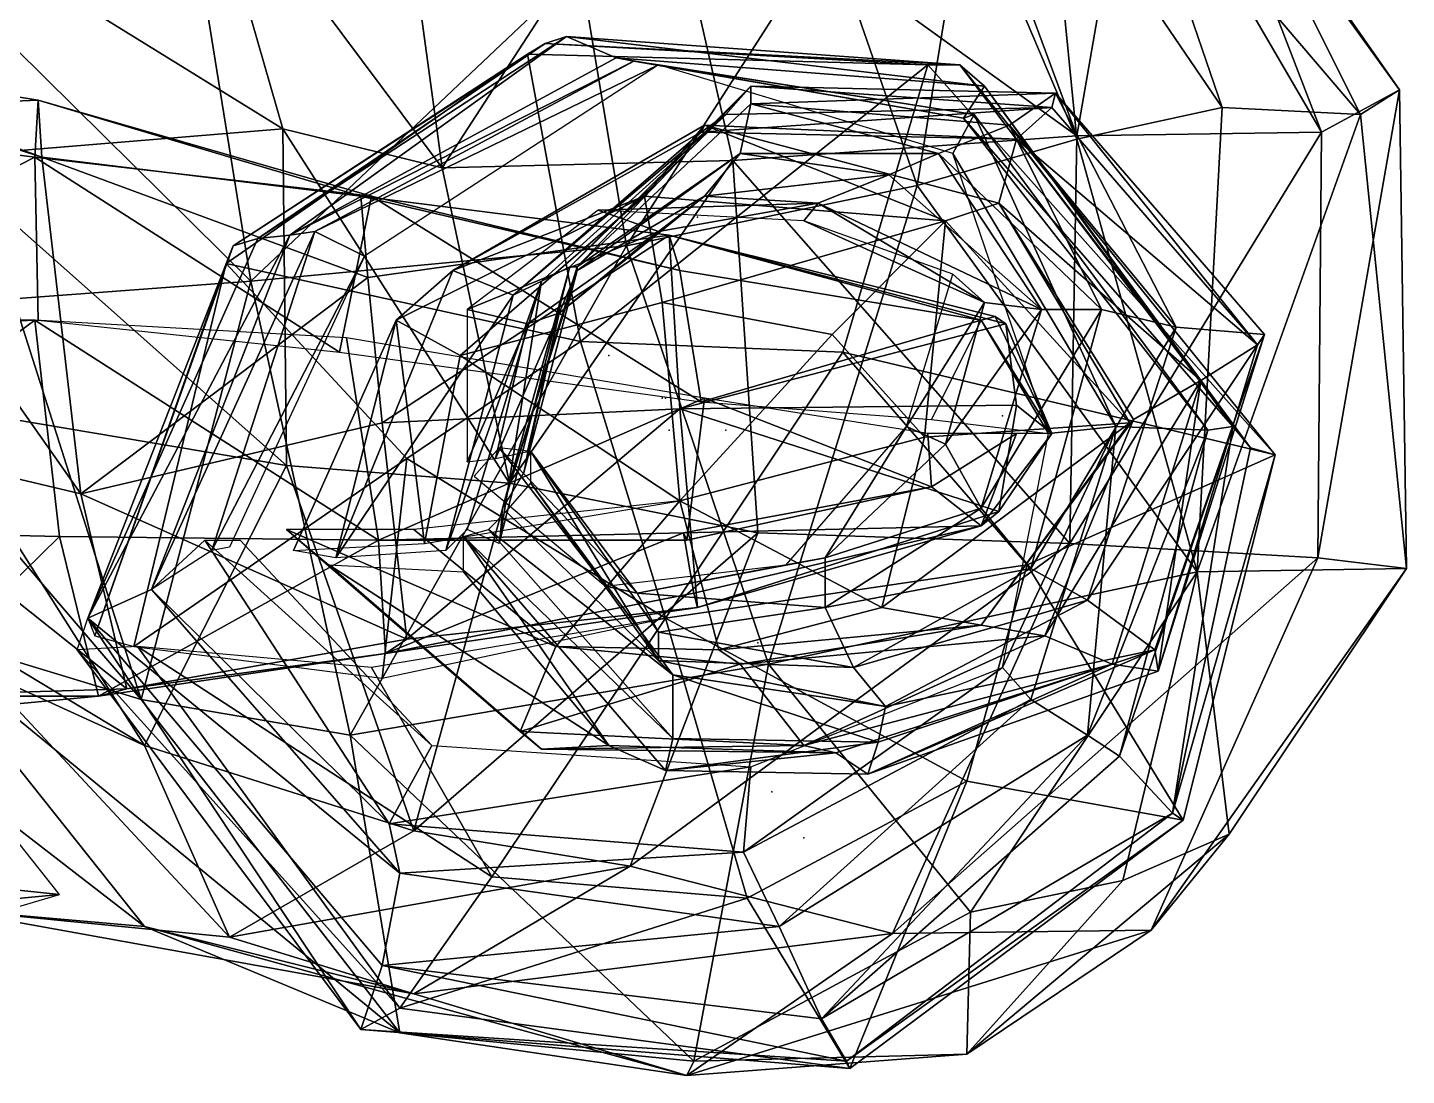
# Model space of a CAD drawing. Extents: x -652 to 233, y -282 to 215.
# Drawn here: x 38.3 to 232.8, y -199.3 to -51.6 of the extents above; entities that cross this region are included whole.
import ezdxf

# ---------------------------------------------------------------- set-up
doc = ezdxf.new("R2010")
doc.units = 0
doc.layers.get('0').update_dxf_attribs({"linetype": 'CONTINUOUS'})

msp = doc.modelspace()

# ---------------------------------------------------------------- linework, layer by layer
for p in [(132.84, -78.35, 494.84), (120.34, -97.85, 909.83), (120.34, -97.85, 909.83), (127.84, -103.85, 87.33), (127.84, -103.85, 87.33), (128.34, -103.85, 20.33), (130.34, -103.85, 91.83), (130.34, -103.85, 91.83), (175.84, -106.35, 20.33), (128.84, -108.35, 492.33), (128.84, -108.35, 492.33), (136.84, -108.35, 496.83), (136.84, -108.35, 496.83), (141.34, -138.35, 499.34), (143.34, -159.35, 497.84), (147.84, -165.85, 850.83)]:
    msp.add_point(p)
for points in [[(127.34, -24.35, 1018.83), (186.34, -66.85, 1002.83), (169.34, -20.85, 980.83)], [(194.34, -20.85, 946.83), (169.34, -20.85, 980.83), (186.34, -66.85, 1002.83)], [(186.34, -66.85, 1002.83), (220.84, -66.35, 968.83), (194.34, -20.85, 946.83)], [(203.34, -20.85, 931.83), (194.34, -20.85, 946.83), (220.84, -66.35, 968.83)], [(206.34, -23.85, 901.83), (203.34, -20.85, 931.83), (231.84, -60.35, 938.33)], [(220.84, -66.35, 968.83), (231.84, -60.35, 938.33), (203.34, -20.85, 931.83)], [(62.84, -25.85, 1090.83), (96.84, -71.35, 1058.33), (90.34, -23.85, 1053.33)], [(127.34, -24.35, 1018.83), (90.34, -23.85, 1053.33), (96.84, -71.35, 1058.33)], [(96.84, -71.35, 1058.33), (137.84, -70.35, 1032.83), (127.34, -24.35, 1018.83)], [(186.34, -66.85, 1002.83), (127.34, -24.35, 1018.83), (137.84, -70.35, 1032.83)], [(194.34, -26.35, 877.83), (206.34, -23.85, 901.83), (226.34, -63.85, 891.83)], [(231.84, -60.35, 938.33), (226.34, -63.85, 891.83), (206.34, -23.85, 901.83)], [(16.84, -30.35, 1126.83), (74.34, -65.85, 1097.33), (62.84, -25.85, 1090.83)], [(96.84, -71.35, 1058.33), (62.84, -25.85, 1090.83), (74.34, -65.85, 1097.33)], [(182.34, -26.85, 867.83), (186.34, -67.35, 851.84), (170.84, -30.85, 858.33)], [(182.34, -26.85, 867.83), (194.34, -26.35, 877.83), (206.84, -62.85, 866.33)], [(182.34, -26.85, 867.83), (206.84, -62.85, 866.33), (186.34, -67.35, 851.84)], [(226.34, -63.85, 891.83), (206.84, -62.85, 866.33), (194.34, -26.35, 877.83)], [(74.34, -65.85, 1097.33), (16.84, -30.35, 1126.83), (25.84, -69.85, 1136.33)], [(170.84, -30.85, 858.33), (163.84, -73.85, 835.34), (151.34, -37.85, 847.34)], [(163.84, -73.85, 835.34), (170.84, -30.85, 858.33), (186.34, -67.35, 851.84)], [(151.34, -37.85, 847.34), (122.84, -82.35, 828.33), (116.34, -43.35, 823.83)], [(122.84, -82.35, 828.33), (151.34, -37.85, 847.34), (163.84, -73.85, 835.34)], [(116.34, -43.35, 823.83), (69.84, -87.35, 840.33), (63.84, -50.35, 836.33)], [(69.84, -87.35, 840.33), (116.34, -43.35, 823.83), (122.84, -82.35, 828.33)], [(32.34, -50.35, 869.33), (63.84, -50.35, 836.33), (69.84, -87.35, 840.33)], [(69.84, -87.35, 840.33), (36.34, -89.85, 872.84), (32.34, -50.35, 869.33)], [(70.84, -81.35, 703.83), (67.34, -82.35, 766.83), (111.34, -53.85, 748.83)], [(108.84, -55.35, 808.83), (111.34, -53.85, 748.83), (67.34, -82.35, 766.83)], [(111.34, -53.85, 748.83), (114.34, -52.85, 694.83), (70.84, -81.35, 703.83)], [(75.34, -80.85, 629.33), (70.84, -81.35, 703.83), (114.34, -52.85, 694.83)], [(114.34, -52.85, 694.83), (121.34, -55.85, 629.84), (75.34, -80.85, 629.33)], [(111.34, -53.85, 748.83), (108.84, -55.35, 808.83), (165.34, -56.85, 805.34)], [(114.34, -52.85, 694.83), (111.34, -53.85, 748.83), (169.84, -56.85, 750.33)], [(165.34, -56.85, 805.34), (169.84, -56.85, 750.33), (111.34, -53.85, 748.83)], [(169.84, -56.85, 750.33), (173.34, -59.85, 695.84), (114.34, -52.85, 694.83)], [(121.34, -55.85, 629.84), (114.34, -52.85, 694.83), (173.34, -59.85, 695.84)], [(39.84, -61.85, 32.84), (2.34, -55.85, 22.34), (-8.66, -63.85, 40.83)], [(40.34, -69.85, 18.33), (4.34, -58.35, 10.83), (2.34, -55.85, 22.34)], [(2.34, -55.85, 22.34), (39.84, -61.85, 32.84), (40.34, -69.85, 18.33)], [(116.34, -95.85, 788.33), (108.84, -55.35, 808.83), (66.34, -84.85, 832.34)], [(67.34, -82.35, 766.83), (66.34, -84.85, 832.34), (108.84, -55.35, 808.83)], [(123.84, -56.35, 569.33), (75.34, -80.85, 629.33), (121.34, -55.85, 629.84)], [(75.34, -80.85, 629.33), (123.84, -56.35, 569.33), (78.84, -80.35, 568.83)], [(127.34, -56.85, 494.84), (78.84, -80.35, 568.83), (123.84, -56.35, 569.33)], [(116.34, -95.85, 788.33), (165.34, -56.85, 805.34), (108.84, -55.35, 808.83)], [(123.84, -56.35, 569.33), (121.34, -55.85, 629.84), (170.34, -64.35, 643.83)], [(173.34, -59.85, 695.84), (170.34, -64.35, 643.83), (121.34, -55.85, 629.84)], [(127.34, -56.85, 494.84), (123.84, -56.35, 569.33), (171.84, -63.85, 591.33)], [(170.34, -64.35, 643.83), (171.84, -63.85, 591.33), (123.84, -56.35, 569.33)], [(45.84, -117.35, 14.33), (5.84, -107.85, 3.83), (4.34, -58.35, 10.83)], [(4.34, -58.35, 10.83), (40.34, -69.85, 18.33), (45.84, -117.35, 14.33)], [(78.84, -80.35, 568.83), (127.34, -56.85, 494.84), (85.84, -83.85, 504.83)], [(165.34, -56.85, 805.34), (116.34, -95.85, 788.33), (153.34, -97.35, 786.83)], [(171.84, -63.85, 591.33), (168.84, -69.35, 560.84), (127.34, -56.85, 494.84)], [(153.34, -97.35, 786.83), (214.34, -111.85, 826.83), (165.34, -56.85, 805.34)], [(169.84, -56.85, 750.33), (165.34, -56.85, 805.34), (214.34, -111.85, 826.83)], [(173.34, -59.85, 695.84), (169.84, -56.85, 750.33), (210.84, -110.85, 756.83)], [(214.34, -111.85, 826.83), (210.84, -110.85, 756.83), (169.84, -56.85, 750.33)], [(115.84, -85.35, 270.83), (114.84, -85.35, 316.83), (140.34, -59.85, 320.84)], [(136.84, -63.85, 367.83), (140.34, -59.85, 320.84), (114.84, -85.35, 316.83)], [(140.34, -59.85, 320.84), (140.34, -62.35, 269.33), (115.84, -85.35, 270.83)], [(140.34, -59.85, 320.84), (136.84, -63.85, 367.83), (182.84, -62.85, 367.83)], [(140.34, -62.35, 269.33), (140.34, -59.85, 320.84), (183.34, -60.85, 318.33)], [(182.84, -62.85, 367.83), (183.34, -60.85, 318.33), (140.34, -59.85, 320.84)], [(170.34, -64.35, 643.83), (173.34, -59.85, 695.84), (208.34, -107.85, 710.84)], [(210.84, -110.85, 756.83), (208.34, -107.85, 710.84), (173.34, -59.85, 695.84)], [(-8.66, -63.85, 40.83), (39.34, -69.85, 56.84), (39.84, -61.85, 32.84)], [(86.84, -75.35, 80.33), (39.84, -61.85, 32.84), (39.34, -69.85, 56.84)], [(39.84, -61.85, 32.84), (86.84, -75.35, 80.33), (85.34, -75.35, 44.33)], [(85.34, -75.35, 44.33), (40.34, -69.85, 18.33), (39.84, -61.85, 32.84)], [(183.34, -60.85, 318.33), (176.84, -65.35, 269.84), (140.34, -62.35, 269.33)], [(183.34, -60.85, 318.33), (200.34, -93.85, 263.84), (176.84, -65.35, 269.84)], [(183.34, -60.85, 318.33), (182.84, -62.85, 367.83), (211.84, -96.35, 373.83)], [(200.34, -93.85, 263.84), (183.34, -60.85, 318.33), (212.84, -94.85, 316.34)], [(211.84, -96.35, 373.83), (212.84, -94.85, 316.34), (183.34, -60.85, 318.33)], [(220.34, -126.35, 962.83), (232.84, -127.85, 927.33), (231.84, -60.35, 938.33)], [(231.84, -60.35, 938.33), (220.84, -66.35, 968.83), (220.34, -126.35, 962.83)], [(226.34, -63.85, 891.83), (231.84, -60.35, 938.33), (232.84, -127.85, 927.33)], [(39.34, -69.85, 56.84), (-8.66, -63.85, 40.83), (-8.66, -94.35, 38.84)], [(106.84, -89.35, 419.33), (136.84, -63.85, 367.83), (110.84, -87.35, 369.33)], [(136.84, -63.85, 367.83), (106.84, -89.35, 419.33), (133.34, -66.35, 417.83)], [(114.84, -85.35, 316.83), (110.84, -87.35, 369.33), (136.84, -63.85, 367.83)], [(138.84, -69.35, 218.33), (115.84, -85.35, 270.83), (140.34, -62.35, 269.33)], [(133.34, -66.35, 417.83), (182.84, -62.85, 367.83), (136.84, -63.85, 367.83)], [(182.84, -62.85, 367.83), (133.34, -66.35, 417.83), (177.84, -67.35, 417.83)], [(140.34, -62.35, 269.33), (166.84, -69.35, 217.34), (138.84, -69.35, 218.33)], [(166.84, -69.35, 217.34), (140.34, -62.35, 269.33), (176.84, -65.35, 269.84)], [(168.84, -69.35, 560.84), (171.84, -63.85, 591.33), (191.84, -107.85, 602.33)], [(171.84, -63.85, 591.33), (170.34, -64.35, 643.83), (204.84, -108.35, 651.83)], [(204.84, -108.35, 651.83), (191.84, -107.85, 602.33), (171.84, -63.85, 591.33)], [(177.84, -67.35, 417.83), (211.84, -96.35, 373.83), (182.84, -62.85, 367.83)], [(203.34, -128.35, 861.33), (186.34, -67.35, 851.84), (206.84, -62.85, 866.33)], [(206.84, -62.85, 866.33), (226.34, -63.85, 891.83), (203.34, -128.35, 861.33)], [(232.84, -127.85, 927.33), (203.34, -128.35, 861.33), (226.34, -63.85, 891.83)], [(25.84, -69.85, 1136.33), (74.84, -113.35, 1098.33), (74.34, -65.85, 1097.33)], [(74.34, -65.85, 1097.33), (106.34, -115.85, 1063.33), (96.84, -71.35, 1058.33)], [(106.34, -115.85, 1063.33), (74.34, -65.85, 1097.33), (74.84, -113.35, 1098.33)], [(133.34, -66.35, 417.83), (98.34, -85.85, 474.33), (133.84, -65.35, 467.84)], [(125.34, -75.35, 522.33), (133.84, -65.35, 467.84), (98.34, -85.85, 474.33)], [(133.84, -65.35, 467.84), (125.34, -75.35, 522.33), (167.84, -78.85, 524.84)], [(133.84, -65.35, 467.84), (177.84, -67.35, 417.83), (133.34, -66.35, 417.83)], [(177.84, -67.35, 417.83), (133.84, -65.35, 467.84), (175.34, -76.35, 467.33)], [(167.84, -78.85, 524.84), (175.34, -76.35, 467.33), (133.84, -65.35, 467.84)], [(176.84, -65.35, 269.84), (189.84, -91.35, 215.84), (166.84, -69.35, 217.34)], [(208.34, -107.85, 710.84), (204.84, -108.35, 651.83), (170.34, -64.35, 643.83)], [(189.84, -91.35, 215.84), (176.84, -65.35, 269.84), (200.34, -93.85, 263.84)], [(98.34, -85.85, 474.33), (133.34, -66.35, 417.83), (106.84, -89.35, 419.33)], [(137.84, -70.35, 1032.83), (185.34, -124.35, 1008.83), (186.34, -66.85, 1002.83)], [(186.34, -67.35, 851.84), (203.34, -128.35, 861.33), (163.84, -73.85, 835.34)], [(175.34, -76.35, 467.33), (203.84, -101.35, 420.83), (177.84, -67.35, 417.83)], [(211.84, -96.35, 373.83), (177.84, -67.35, 417.83), (203.84, -101.35, 420.83)], [(185.34, -124.35, 1008.83), (220.34, -126.35, 962.83), (220.84, -66.35, 968.83)], [(220.84, -66.35, 968.83), (186.34, -66.85, 1002.83), (185.34, -124.35, 1008.83)], [(-8.66, -94.35, 38.84), (39.84, -92.85, 68.84), (39.34, -69.85, 56.84)], [(74.84, -113.35, 1098.33), (25.84, -69.85, 1136.33), (24.34, -104.85, 1135.33)], [(82.34, -97.35, 102.83), (39.34, -69.85, 56.84), (39.84, -92.85, 68.84)], [(39.34, -69.85, 56.84), (82.34, -97.35, 102.83), (86.84, -75.35, 80.33)], [(86.34, -86.85, 24.83), (45.84, -117.35, 14.33), (40.34, -69.85, 18.33)], [(40.34, -69.85, 18.33), (85.34, -75.35, 44.33), (86.34, -86.85, 24.83)], [(133.84, -75.35, 174.33), (115.84, -85.85, 223.34), (138.84, -69.35, 218.33)], [(115.84, -85.35, 270.83), (138.84, -69.35, 218.33), (115.84, -85.85, 223.34)], [(138.84, -69.35, 218.33), (159.84, -72.35, 174.83), (133.84, -75.35, 174.33)], [(159.84, -72.35, 174.83), (138.84, -69.35, 218.33), (166.84, -69.35, 217.34)], [(166.84, -69.35, 217.34), (181.34, -91.35, 175.83), (159.84, -72.35, 174.83)], [(181.34, -91.35, 175.83), (166.84, -69.35, 217.34), (189.84, -91.35, 215.84)], [(191.84, -107.85, 602.33), (182.34, -108.85, 581.84), (168.84, -69.35, 560.84)], [(137.84, -70.35, 1032.83), (96.84, -71.35, 1058.33), (106.34, -115.85, 1063.33)], [(106.34, -115.85, 1063.33), (141.34, -122.85, 1039.83), (137.84, -70.35, 1032.83)], [(185.34, -124.35, 1008.83), (137.84, -70.35, 1032.83), (141.34, -122.85, 1039.83)], [(163.84, -73.85, 835.34), (142.84, -141.35, 834.83), (122.84, -82.35, 828.33)], [(149.84, -76.35, 128.84), (133.84, -75.35, 174.33), (159.84, -72.35, 174.83)], [(142.84, -141.35, 834.83), (163.84, -73.85, 835.34), (203.34, -128.35, 861.33)], [(149.84, -76.35, 128.84), (159.84, -72.35, 174.83), (181.34, -91.35, 175.83)], [(133.34, -104.35, 132.83), (86.84, -75.35, 80.33), (82.34, -97.35, 102.83)], [(130.34, -85.85, 91.83), (85.34, -75.35, 44.33), (86.84, -75.35, 80.33)], [(128.84, -80.85, 53.33), (86.34, -86.85, 24.83), (85.34, -75.35, 44.33)], [(85.34, -75.35, 44.33), (130.34, -85.85, 91.83), (128.84, -80.85, 53.33)], [(86.84, -75.35, 80.33), (133.34, -104.35, 132.83), (130.34, -85.85, 91.83)], [(98.34, -85.85, 474.33), (90.34, -92.85, 518.84), (125.34, -75.35, 522.33)], [(99.34, -97.85, 546.33), (125.34, -75.35, 522.33), (90.34, -92.85, 518.84)], [(125.34, -75.35, 522.33), (99.34, -97.85, 546.33), (127.84, -90.35, 549.33)], [(127.34, -80.35, 131.84), (113.34, -91.85, 172.83), (133.84, -75.35, 174.33)], [(115.84, -85.85, 223.34), (133.84, -75.35, 174.33), (113.34, -91.85, 172.83)], [(127.84, -90.35, 549.33), (167.84, -78.85, 524.84), (125.34, -75.35, 522.33)], [(133.84, -75.35, 174.33), (149.84, -76.35, 128.84), (127.34, -80.35, 131.84)], [(127.34, -80.35, 131.84), (118.84, -77.35, 95.84), (100.34, -91.35, 105.33)], [(149.84, -76.35, 128.84), (147.84, -78.85, 98.84), (118.84, -77.35, 95.84)], [(118.84, -77.35, 95.84), (127.34, -80.35, 131.84), (149.84, -76.35, 128.84)], [(147.84, -78.85, 98.84), (149.84, -76.35, 128.84), (173.34, -90.35, 127.34)], [(181.34, -91.35, 175.83), (173.34, -90.35, 127.34), (149.84, -76.35, 128.84)], [(175.34, -76.35, 467.33), (167.84, -78.85, 524.84), (193.84, -107.35, 520.34)], [(203.84, -101.35, 420.83), (175.34, -76.35, 467.33), (194.34, -106.85, 478.83)], [(193.84, -107.35, 520.34), (194.34, -106.85, 478.83), (175.34, -76.35, 467.33)], [(167.84, -78.85, 524.84), (127.84, -90.35, 549.33), (151.84, -94.85, 556.34)], [(173.34, -90.35, 127.34), (168.84, -86.35, 106.34), (147.84, -78.85, 98.84)], [(167.84, -78.85, 524.84), (151.84, -94.85, 556.34), (164.84, -109.35, 558.33)], [(164.84, -109.35, 558.33), (193.84, -107.35, 520.34), (167.84, -78.85, 524.84)], [(46.84, -134.85, 723.33), (75.34, -80.85, 629.33), (55.84, -130.85, 646.83)], [(75.34, -80.85, 629.33), (46.84, -134.85, 723.33), (70.84, -81.35, 703.83)], [(67.34, -82.35, 766.83), (70.84, -81.35, 703.83), (46.84, -134.85, 723.33)], [(55.84, -130.85, 646.83), (78.84, -80.35, 568.83), (64.34, -125.35, 582.83)], [(78.84, -80.35, 568.83), (55.84, -130.85, 646.83), (75.34, -80.85, 629.33)], [(85.84, -83.85, 504.83), (64.34, -125.35, 582.83), (78.84, -80.35, 568.83)], [(128.84, -80.85, 23.33), (88.34, -107.35, 17.33), (86.34, -86.85, 24.83)], [(86.34, -86.85, 24.83), (128.84, -80.85, 53.33), (128.84, -80.85, 23.33)], [(88.34, -107.35, 17.33), (128.84, -80.85, 23.33), (130.34, -105.35, 8.33)], [(100.34, -91.35, 105.33), (108.84, -93.35, 138.33), (127.34, -80.35, 131.84)], [(113.34, -91.85, 172.83), (127.34, -80.35, 131.84), (108.84, -93.35, 138.33)], [(172.84, -92.85, 98.84), (128.84, -80.85, 53.33), (130.34, -85.85, 91.83)], [(174.84, -92.35, 52.83), (128.84, -80.85, 23.33), (128.84, -80.85, 53.33)], [(176.34, -93.35, 25.34), (130.34, -105.35, 8.33), (128.84, -80.85, 23.33)], [(128.84, -80.85, 23.33), (174.84, -92.35, 52.83), (176.34, -93.35, 25.34)], [(128.84, -80.85, 53.33), (172.84, -92.85, 98.84), (174.84, -92.35, 52.83)], [(46.84, -134.85, 723.33), (47.84, -137.35, 795.33), (67.34, -82.35, 766.83)], [(66.34, -84.85, 832.34), (67.34, -82.35, 766.83), (47.84, -137.35, 795.33)], [(122.84, -82.35, 828.33), (83.84, -151.35, 854.33), (69.84, -87.35, 840.33)], [(83.84, -151.35, 854.33), (122.84, -82.35, 828.33), (142.84, -141.35, 834.83)], [(47.84, -137.35, 795.33), (53.34, -138.85, 858.83), (66.34, -84.85, 832.34)], [(91.84, -112.35, 802.34), (66.34, -84.85, 832.34), (53.34, -138.85, 858.83)], [(64.34, -125.35, 582.83), (85.84, -83.85, 504.83), (66.84, -124.85, 521.84)], [(66.34, -84.85, 832.34), (91.84, -112.35, 802.34), (116.34, -95.85, 788.33)], [(105.34, -119.35, 271.34), (104.84, -124.35, 319.83), (114.84, -85.35, 316.83)], [(110.84, -87.35, 369.33), (114.84, -85.35, 316.83), (104.84, -124.35, 319.83)], [(115.84, -85.85, 223.34), (105.34, -119.35, 271.34), (115.84, -85.35, 270.83)], [(114.84, -85.35, 316.83), (115.84, -85.35, 270.83), (105.34, -119.35, 271.34)], [(3.84, -87.35, 914.33), (36.34, -89.85, 872.84), (54.34, -146.35, 886.83)], [(54.34, -146.35, 886.83), (21.34, -136.35, 930.33), (3.84, -87.35, 914.33)], [(69.84, -87.35, 840.33), (54.34, -146.35, 886.83), (36.34, -89.85, 872.84)], [(45.84, -117.35, 14.33), (86.34, -86.85, 24.83), (88.34, -107.35, 17.33)], [(54.34, -146.35, 886.83), (69.84, -87.35, 840.33), (83.84, -151.35, 854.33)], [(106.84, -89.35, 419.33), (81.84, -126.35, 474.83), (98.34, -85.85, 474.33)], [(90.34, -92.85, 518.84), (98.34, -85.85, 474.33), (81.84, -126.35, 474.83)], [(97.34, -125.35, 419.84), (110.84, -87.35, 369.33), (100.34, -122.35, 372.33)], [(110.84, -87.35, 369.33), (97.34, -125.35, 419.84), (106.84, -89.35, 419.33)], [(104.84, -124.35, 319.83), (100.34, -122.35, 372.33), (110.84, -87.35, 369.33)], [(105.34, -119.35, 271.34), (115.84, -85.85, 223.34), (108.34, -114.35, 225.83)], [(113.34, -91.85, 172.83), (108.34, -114.35, 225.83), (115.84, -85.85, 223.34)], [(172.84, -92.85, 98.84), (130.34, -85.85, 91.83), (133.34, -104.35, 132.83)], [(173.34, -90.35, 127.34), (162.34, -107.85, 92.33), (168.84, -86.35, 106.34)], [(81.84, -126.35, 474.83), (106.84, -89.35, 419.33), (97.34, -125.35, 419.84)], [(130.34, -118.35, 562.83), (127.84, -90.35, 549.33), (99.34, -97.85, 546.33)], [(108.84, -93.35, 138.33), (100.34, -91.35, 105.33), (100.34, -112.85, 118.34)], [(130.34, -118.35, 562.83), (151.84, -94.85, 556.34), (127.84, -90.35, 549.33)], [(162.34, -107.85, 92.33), (173.34, -90.35, 127.34), (167.84, -110.35, 123.33)], [(181.34, -91.35, 175.83), (167.84, -110.35, 123.33), (173.34, -90.35, 127.34)], [(167.84, -110.35, 123.33), (181.34, -91.35, 175.83), (172.84, -119.35, 172.34)], [(189.84, -91.35, 215.84), (172.84, -119.35, 172.34), (181.34, -91.35, 175.83)], [(172.84, -119.35, 172.34), (189.84, -91.35, 215.84), (179.84, -127.85, 216.33)], [(200.34, -93.85, 263.84), (179.84, -127.85, 216.33), (189.84, -91.35, 215.84)], [(39.34, -92.85, 69.33), (-7.16, -92.85, 39.33), (-0.66, -122.35, 30.33)], [(-0.66, -122.35, 30.33), (42.84, -123.35, 56.84), (39.34, -92.85, 69.33)], [(39.34, -92.85, 69.33), (87.84, -123.85, 82.34), (83.34, -95.35, 100.83)], [(87.84, -123.85, 82.34), (39.34, -92.85, 69.33), (42.84, -123.35, 56.84)], [(94.34, -124.35, 544.83), (90.34, -92.85, 518.84), (75.84, -125.35, 519.83)], [(81.84, -126.35, 474.83), (75.84, -125.35, 519.83), (90.34, -92.85, 518.84)], [(90.34, -92.85, 518.84), (94.34, -124.35, 544.83), (99.34, -97.85, 546.33)], [(100.34, -112.85, 118.34), (104.34, -112.35, 139.34), (108.84, -93.35, 138.33)], [(113.34, -91.85, 172.83), (108.84, -93.35, 138.33), (104.34, -112.35, 139.34)], [(104.34, -112.35, 139.34), (108.84, -111.35, 179.33), (113.34, -91.85, 172.83)], [(108.34, -114.35, 225.83), (113.34, -91.85, 172.83), (108.84, -111.35, 179.33)], [(130.34, -105.35, 8.33), (176.34, -93.35, 25.34), (177.84, -104.85, 18.83)], [(133.34, -104.35, 132.83), (165.84, -106.85, 123.83), (172.84, -92.85, 98.84)], [(182.34, -108.85, 29.84), (172.84, -92.85, 98.84), (165.84, -106.85, 123.83)], [(182.84, -108.85, 49.34), (174.84, -92.35, 52.83), (172.84, -92.85, 98.84)], [(172.84, -92.85, 98.84), (182.34, -108.85, 29.84), (182.84, -108.85, 49.34)], [(182.84, -108.85, 49.34), (176.34, -93.35, 25.34), (174.84, -92.35, 52.83)], [(182.84, -108.85, 49.34), (177.84, -104.85, 18.83), (176.34, -93.35, 25.34)], [(130.34, -118.35, 562.83), (164.84, -109.35, 558.33), (151.84, -94.85, 556.34)], [(179.84, -127.85, 216.33), (200.34, -93.85, 263.84), (187.84, -132.35, 262.83)], [(212.84, -94.85, 316.34), (187.84, -132.35, 262.83), (200.34, -93.85, 263.84)], [(187.84, -132.35, 262.83), (212.84, -94.85, 316.34), (197.34, -139.35, 318.83)], [(197.84, -142.35, 376.34), (197.34, -139.35, 318.83), (212.84, -94.85, 316.34)], [(212.84, -94.85, 316.34), (211.84, -96.35, 373.83), (197.84, -142.35, 376.34)], [(133.84, -103.85, 132.33), (83.34, -95.35, 100.83), (87.84, -123.85, 82.34)], [(128.34, -134.85, 791.84), (116.34, -95.85, 788.33), (91.84, -112.35, 802.34)], [(128.34, -134.85, 791.84), (153.34, -97.35, 786.83), (116.34, -95.85, 788.33)], [(203.84, -101.35, 420.83), (197.84, -142.35, 376.34), (211.84, -96.35, 373.83)], [(130.34, -118.35, 562.83), (99.34, -97.85, 546.33), (94.34, -124.35, 544.83)], [(128.34, -134.85, 791.84), (179.34, -127.35, 800.33), (153.34, -97.35, 786.83)], [(214.34, -111.85, 826.83), (153.34, -97.35, 786.83), (179.34, -127.35, 800.33)], [(181.84, -137.35, 476.84), (191.34, -141.35, 426.33), (203.84, -101.35, 420.83)], [(203.84, -101.35, 420.83), (194.34, -106.85, 478.83), (181.84, -137.35, 476.84)], [(197.84, -142.35, 376.34), (203.84, -101.35, 420.83), (191.34, -141.35, 426.33)], [(54.84, -152.85, 1083.83), (24.34, -104.85, 1135.33), (6.84, -123.85, 1113.33)], [(24.34, -104.85, 1135.33), (54.84, -152.85, 1083.83), (74.84, -113.35, 1098.33)], [(87.84, -123.85, 82.34), (131.34, -123.85, 88.83), (133.84, -103.85, 132.33)], [(130.34, -105.35, 8.33), (177.84, -104.85, 18.83), (175.34, -119.85, 25.34)], [(165.84, -116.35, 91.34), (133.84, -103.85, 132.33), (131.34, -123.85, 88.83)], [(133.84, -103.85, 132.33), (165.84, -116.35, 91.34), (165.34, -108.85, 121.83)], [(182.84, -108.85, 49.34), (175.34, -119.85, 25.34), (177.84, -104.85, 18.83)], [(130.34, -105.35, 8.33), (91.84, -137.85, 19.34), (88.34, -107.35, 17.33)], [(91.84, -137.85, 19.34), (130.34, -105.35, 8.33), (132.84, -133.35, 20.33)], [(175.34, -119.85, 25.34), (132.84, -133.35, 20.33), (130.34, -105.35, 8.33)], [(172.84, -135.85, 521.84), (181.84, -137.35, 476.84), (194.34, -106.85, 478.83)], [(194.34, -106.85, 478.83), (193.84, -107.35, 520.34), (172.84, -135.85, 521.84)], [(52.34, -144.85, 11.84), (18.84, -145.85, 6.83), (5.84, -107.85, 3.83)], [(5.84, -107.85, 3.83), (45.84, -117.35, 14.33), (52.34, -144.85, 11.84)], [(45.84, -117.35, 14.33), (88.34, -107.35, 17.33), (91.84, -137.85, 19.34)], [(150.84, -126.35, 127.34), (145.34, -127.35, 84.83), (162.34, -107.85, 92.33)], [(162.34, -107.85, 92.33), (167.84, -110.35, 123.33), (150.84, -126.35, 127.34)], [(158.84, -133.35, 551.84), (172.84, -135.85, 521.84), (193.84, -107.35, 520.34)], [(193.84, -107.35, 520.34), (164.84, -109.35, 558.33), (158.84, -133.35, 551.84)], [(177.84, -108.85, 93.83), (165.34, -108.85, 121.83), (165.84, -116.35, 91.34)], [(177.84, -108.85, 93.83), (165.84, -116.35, 91.34), (172.84, -121.85, 49.34)], [(172.84, -121.85, 49.34), (182.84, -108.85, 49.34), (177.84, -108.85, 93.83)], [(182.84, -108.85, 49.34), (172.84, -121.85, 49.34), (175.34, -119.85, 25.34)], [(191.84, -107.85, 602.33), (175.84, -141.85, 570.33), (182.34, -108.85, 581.84)], [(175.84, -141.85, 570.33), (191.84, -107.85, 602.33), (179.84, -146.35, 604.34)], [(187.84, -151.35, 656.33), (179.84, -146.35, 604.34), (191.84, -107.85, 602.33)], [(191.84, -107.85, 602.33), (204.84, -108.35, 651.83), (187.84, -151.35, 656.33)], [(192.34, -154.35, 717.83), (187.84, -151.35, 656.33), (204.84, -108.35, 651.83)], [(199.84, -162.35, 777.33), (192.34, -154.35, 717.83), (208.34, -107.85, 710.84)], [(204.84, -108.35, 651.83), (208.34, -107.85, 710.84), (192.34, -154.35, 717.83)], [(208.34, -107.85, 710.84), (210.84, -110.85, 756.83), (199.84, -162.35, 777.33)], [(104.84, -110.85, 138.33), (101.34, -114.85, 118.34), (119.84, -130.35, 97.34)], [(119.84, -130.35, 97.34), (124.34, -131.35, 131.84), (104.84, -110.85, 138.33)], [(109.34, -111.35, 179.33), (104.84, -110.85, 138.33), (124.34, -131.35, 131.84)], [(130.34, -118.35, 562.83), (158.84, -133.35, 551.84), (164.84, -109.35, 558.33)], [(172.84, -119.35, 172.34), (150.84, -126.35, 127.34), (167.84, -110.35, 123.33)], [(214.34, -111.85, 826.83), (199.84, -162.35, 777.33), (210.84, -110.85, 756.83)], [(53.34, -138.85, 858.83), (88.34, -143.35, 814.34), (91.84, -112.35, 802.34)], [(128.34, -134.85, 791.84), (91.84, -112.35, 802.34), (88.34, -143.35, 814.34)], [(127.34, -140.85, 218.84), (109.34, -111.35, 179.33), (127.34, -136.85, 174.83)], [(109.34, -111.35, 179.33), (127.34, -140.85, 218.84), (109.34, -115.85, 223.83)], [(124.34, -131.35, 131.84), (127.34, -136.85, 174.83), (109.34, -111.35, 179.33)], [(179.34, -127.35, 800.33), (201.34, -163.35, 841.34), (214.34, -111.85, 826.83)], [(199.84, -162.35, 777.33), (214.34, -111.85, 826.83), (201.34, -163.35, 841.34)], [(92.84, -164.85, 1054.83), (74.84, -113.35, 1098.33), (54.84, -152.85, 1083.83)], [(74.84, -113.35, 1098.33), (92.84, -164.85, 1054.83), (106.34, -115.85, 1063.33)], [(141.34, -122.85, 1039.83), (106.34, -115.85, 1063.33), (92.84, -164.85, 1054.83)], [(109.34, -115.85, 223.83), (129.34, -142.85, 271.83), (105.84, -119.85, 270.83)], [(129.34, -142.85, 271.83), (109.34, -115.85, 223.83), (127.34, -140.85, 218.84)], [(130.84, -122.85, 88.34), (172.84, -121.85, 49.34), (165.84, -116.35, 91.34)], [(165.84, -116.35, 91.34), (131.34, -123.85, 88.83), (130.84, -122.85, 88.34)], [(91.84, -137.85, 19.34), (52.34, -144.85, 11.84), (45.84, -117.35, 14.33)], [(130.34, -118.35, 562.83), (92.84, -122.35, 544.83), (112.84, -138.85, 551.84)], [(130.34, -118.35, 562.83), (112.84, -138.85, 551.84), (135.84, -139.35, 551.33)], [(130.34, -118.35, 562.83), (135.84, -139.35, 551.33), (158.84, -133.35, 551.84)], [(103.34, -122.35, 319.83), (105.84, -119.85, 270.83), (129.34, -142.85, 271.83)], [(132.84, -133.35, 20.33), (175.34, -119.85, 25.34), (172.84, -121.85, 49.34)], [(179.84, -127.85, 216.33), (150.84, -133.35, 171.33), (172.84, -119.35, 172.34)], [(150.84, -126.35, 127.34), (172.84, -119.35, 172.34), (150.84, -133.35, 171.33)], [(42.84, -123.35, 56.84), (-0.66, -122.35, 30.33), (16.84, -148.85, 14.84)], [(112.84, -138.85, 551.84), (74.84, -122.35, 519.83), (107.84, -150.85, 520.83)], [(74.84, -122.35, 519.83), (112.84, -138.85, 551.84), (92.84, -122.35, 544.83)], [(74.84, -122.35, 519.83), (80.84, -127.35, 477.33), (110.84, -153.35, 475.83)], [(110.84, -153.35, 475.83), (107.84, -150.85, 520.83), (74.84, -122.35, 519.83)], [(99.84, -123.35, 372.33), (103.34, -122.35, 319.83), (129.34, -151.85, 320.84)], [(129.34, -142.85, 271.83), (129.34, -151.85, 320.84), (103.34, -122.35, 319.83)], [(172.84, -121.85, 49.34), (130.84, -122.85, 88.34), (132.34, -131.35, 45.83)], [(172.84, -121.85, 49.34), (132.34, -131.35, 45.83), (132.84, -133.35, 20.33)], [(6.84, -123.85, 1113.33), (31.84, -142.35, 1058.33), (54.84, -152.85, 1083.83)], [(16.84, -148.85, 14.84), (48.34, -145.85, 24.33), (42.84, -123.35, 56.84)], [(87.84, -123.85, 82.34), (42.84, -123.35, 56.84), (48.34, -145.85, 24.33)], [(48.34, -145.85, 24.33), (88.84, -139.85, 38.33), (87.84, -123.85, 82.34)], [(55.84, -130.85, 646.83), (63.34, -123.85, 583.83), (89.34, -163.85, 589.34)], [(95.34, -152.85, 507.33), (89.34, -163.85, 589.34), (63.34, -123.85, 583.83)], [(63.34, -123.85, 583.83), (68.34, -123.85, 520.34), (95.34, -152.85, 507.33)], [(130.84, -122.85, 88.34), (87.84, -123.85, 82.34), (88.84, -139.85, 38.33)], [(87.84, -123.85, 82.34), (130.84, -122.85, 88.34), (131.34, -123.85, 88.83)], [(88.84, -139.85, 38.33), (132.34, -131.35, 45.83), (130.84, -122.85, 88.34)], [(92.84, -164.85, 1054.83), (123.34, -169.85, 1023.33), (141.34, -122.85, 1039.83)], [(120.34, -152.85, 420.83), (99.84, -123.35, 372.33), (128.34, -156.35, 372.83)], [(99.84, -123.35, 372.33), (120.34, -152.85, 420.83), (99.84, -128.35, 417.33)], [(129.34, -151.85, 320.84), (128.34, -156.35, 372.83), (99.84, -123.35, 372.33)], [(185.34, -124.35, 1008.83), (141.34, -122.85, 1039.83), (123.34, -169.85, 1023.33)], [(123.34, -169.85, 1023.33), (160.34, -179.35, 985.83), (185.34, -124.35, 1008.83)], [(220.34, -126.35, 962.83), (185.34, -124.35, 1008.83), (160.34, -179.35, 985.83)], [(145.34, -127.35, 84.83), (150.84, -126.35, 127.34), (124.34, -131.35, 131.84)], [(150.84, -133.35, 171.33), (124.34, -131.35, 131.84), (150.84, -126.35, 127.34)], [(160.34, -179.35, 985.83), (196.84, -178.85, 941.33), (220.34, -126.35, 962.83)], [(232.84, -127.85, 927.33), (220.34, -126.35, 962.83), (196.84, -178.85, 941.33)], [(80.84, -127.35, 477.33), (99.84, -128.35, 417.33), (120.34, -152.85, 420.83)], [(120.34, -152.85, 420.83), (110.84, -153.35, 475.83), (80.84, -127.35, 477.33)], [(124.34, -131.35, 131.84), (119.84, -130.35, 97.34), (145.34, -127.35, 84.83)], [(128.34, -134.85, 791.84), (170.84, -157.85, 810.83), (179.34, -127.35, 800.33)], [(203.34, -128.35, 861.33), (171.34, -176.35, 869.84), (142.84, -141.35, 834.83)], [(150.84, -133.35, 171.33), (179.84, -127.85, 216.33), (154.84, -141.85, 217.34)], [(187.84, -132.35, 262.83), (154.84, -141.85, 217.34), (179.84, -127.85, 216.33)], [(201.34, -163.35, 841.34), (179.34, -127.35, 800.33), (170.84, -157.85, 810.83)], [(203.34, -128.35, 861.33), (192.84, -171.85, 887.84), (171.34, -176.35, 869.84)], [(203.34, -128.35, 861.33), (207.84, -165.35, 899.84), (192.84, -171.85, 887.84)], [(196.84, -178.85, 941.33), (207.84, -165.35, 899.84), (232.84, -127.85, 927.33)], [(203.34, -128.35, 861.33), (232.84, -127.85, 927.33), (207.84, -165.35, 899.84)], [(-6.66, -130.85, 967.33), (21.34, -136.35, 930.33), (54.84, -178.35, 967.83)], [(54.84, -178.35, 967.83), (26.34, -175.85, 1000.33), (-6.66, -130.85, 967.33)], [(46.84, -134.85, 723.33), (55.84, -130.85, 646.83), (90.84, -170.85, 657.83)], [(89.34, -163.85, 589.34), (90.84, -170.85, 657.83), (55.84, -130.85, 646.83)], [(88.84, -139.85, 38.33), (132.84, -133.35, 20.33), (132.34, -131.35, 45.83)], [(124.34, -131.35, 131.84), (150.84, -133.35, 171.33), (127.34, -136.85, 174.83)], [(132.84, -133.35, 20.33), (88.84, -139.85, 38.33), (91.84, -137.85, 19.34)], [(154.84, -141.85, 217.34), (127.34, -136.85, 174.83), (150.84, -133.35, 171.33)], [(172.84, -135.85, 521.84), (158.84, -133.35, 551.84), (135.84, -139.35, 551.33)], [(154.84, -141.85, 217.34), (187.84, -132.35, 262.83), (159.34, -147.35, 264.83)], [(197.34, -139.35, 318.83), (159.34, -147.35, 264.83), (187.84, -132.35, 262.83)], [(46.84, -134.85, 723.33), (85.34, -192.85, 804.83), (45.34, -139.35, 795.33)], [(90.84, -170.85, 657.83), (88.34, -183.85, 730.83), (46.84, -134.85, 723.33)], [(85.34, -192.85, 804.83), (46.84, -134.85, 723.33), (88.34, -183.85, 730.83)], [(128.34, -134.85, 791.84), (86.84, -141.85, 814.34), (103.84, -171.35, 827.84)], [(128.34, -134.85, 791.84), (103.84, -171.35, 827.84), (139.84, -174.35, 820.34)], [(128.34, -134.85, 791.84), (139.84, -174.35, 820.34), (170.84, -157.85, 810.83)], [(135.84, -139.35, 551.33), (138.84, -141.35, 521.33), (172.84, -135.85, 521.84)], [(181.84, -137.35, 476.84), (172.84, -135.85, 521.84), (138.84, -141.35, 521.33)], [(21.34, -136.35, 930.33), (54.34, -146.35, 886.83), (90.84, -193.35, 925.34)], [(90.84, -193.35, 925.34), (54.84, -178.35, 967.83), (21.34, -136.35, 930.33)], [(52.34, -144.85, 11.84), (91.84, -137.85, 19.34), (88.84, -139.85, 38.33)], [(127.34, -136.85, 174.83), (154.84, -141.85, 217.34), (127.34, -140.85, 218.84)], [(138.84, -141.35, 521.33), (147.84, -152.85, 473.33), (181.84, -137.35, 476.84)], [(191.34, -141.35, 426.33), (181.84, -137.35, 476.84), (147.84, -152.85, 473.33)], [(45.34, -139.35, 795.33), (90.84, -189.85, 875.33), (53.84, -138.85, 861.83)], [(90.84, -189.85, 875.33), (45.34, -139.35, 795.33), (85.34, -192.85, 804.83)], [(88.84, -139.85, 38.33), (48.34, -145.85, 24.33), (52.34, -144.85, 11.84)], [(103.84, -171.35, 827.84), (53.84, -138.85, 861.83), (90.84, -189.85, 875.33)], [(53.84, -138.85, 861.83), (103.84, -171.35, 827.84), (86.84, -141.85, 814.34)], [(112.84, -138.85, 551.84), (107.84, -150.85, 520.83), (138.84, -141.35, 521.33)], [(138.84, -141.35, 521.33), (135.84, -139.35, 551.33), (112.84, -138.85, 551.84)], [(156.84, -156.85, 373.34), (158.34, -152.35, 318.33), (197.34, -139.35, 318.83)], [(197.34, -139.35, 318.83), (197.84, -142.35, 376.34), (156.84, -156.85, 373.34)], [(159.34, -147.35, 264.83), (197.34, -139.35, 318.83), (158.34, -152.35, 318.33)], [(142.84, -141.35, 834.83), (132.34, -197.35, 885.83), (83.84, -151.35, 854.33)], [(147.84, -152.85, 473.33), (138.84, -141.35, 521.33), (107.84, -150.85, 520.83)], [(159.34, -147.35, 264.83), (127.34, -140.85, 218.84), (154.84, -141.85, 217.34)], [(127.34, -140.85, 218.84), (159.34, -147.35, 264.83), (129.34, -142.85, 271.83)], [(132.34, -197.35, 885.83), (142.84, -141.35, 834.83), (171.34, -176.35, 869.84)], [(139.34, -167.85, 599.84), (140.34, -155.85, 496.34), (175.84, -141.85, 570.33)], [(175.84, -141.85, 570.33), (179.84, -146.35, 604.34), (139.34, -167.85, 599.84)], [(147.84, -152.85, 473.33), (152.34, -153.85, 422.84), (191.34, -141.35, 426.33)], [(156.84, -156.85, 373.34), (191.34, -141.35, 426.33), (152.34, -153.85, 422.84)], [(191.34, -141.35, 426.33), (156.84, -156.85, 373.34), (197.84, -142.35, 376.34)], [(31.84, -142.35, 1058.33), (26.34, -175.85, 1000.33), (66.84, -179.85, 1037.33)], [(66.84, -179.85, 1037.33), (54.84, -152.85, 1083.83), (31.84, -142.35, 1058.33)], [(129.34, -142.85, 271.83), (158.34, -152.35, 318.33), (129.34, -151.85, 320.84)], [(158.34, -152.35, 318.33), (129.34, -142.85, 271.83), (159.34, -147.35, 264.83)], [(48.34, -145.85, 24.33), (16.84, -148.85, 14.84), (18.84, -145.85, 6.83)], [(18.84, -145.85, 6.83), (52.34, -144.85, 11.84), (48.34, -145.85, 24.33)], [(83.84, -151.35, 854.33), (90.84, -193.35, 925.34), (54.34, -146.35, 886.83)], [(144.34, -178.35, 656.84), (139.34, -167.85, 599.84), (179.84, -146.35, 604.34)], [(179.84, -146.35, 604.34), (187.84, -151.35, 656.33), (144.34, -178.35, 656.84)], [(90.84, -193.35, 925.34), (83.84, -151.35, 854.33), (132.34, -197.35, 885.83)], [(107.84, -150.85, 520.83), (110.84, -153.35, 475.83), (147.84, -152.85, 473.33)], [(150.34, -191.35, 724.34), (144.34, -178.35, 656.84), (187.84, -151.35, 656.33)], [(187.84, -151.35, 656.33), (192.34, -154.35, 717.83), (150.34, -191.35, 724.34)], [(54.84, -152.85, 1083.83), (66.84, -179.85, 1037.33), (92.84, -164.85, 1054.83)], [(89.34, -163.85, 589.34), (95.34, -152.85, 507.33), (140.34, -155.85, 496.34)], [(110.84, -153.35, 475.83), (120.34, -152.85, 420.83), (152.34, -153.85, 422.84)], [(152.34, -153.85, 422.84), (147.84, -152.85, 473.33), (110.84, -153.35, 475.83)], [(128.34, -156.35, 372.83), (152.34, -153.85, 422.84), (120.34, -152.85, 420.83)], [(128.34, -156.35, 372.83), (129.34, -151.85, 320.84), (158.34, -152.35, 318.33)], [(158.34, -152.35, 318.33), (156.84, -156.85, 373.34), (128.34, -156.35, 372.83)], [(152.34, -153.85, 422.84), (128.34, -156.35, 372.83), (156.84, -156.85, 373.34)], [(199.84, -162.35, 777.33), (150.34, -191.35, 724.34), (192.34, -154.35, 717.83)], [(0.34, -169.35, 1139.33), (42.84, -173.85, 1048.33), (29.34, -156.85, 1095.83)], [(140.34, -155.85, 496.34), (139.34, -167.85, 599.84), (89.34, -163.85, 589.34)], [(154.34, -198.35, 862.83), (170.84, -157.85, 810.83), (139.84, -174.35, 820.34)], [(170.84, -157.85, 810.83), (154.34, -198.35, 862.83), (201.34, -163.35, 841.34)], [(150.34, -191.35, 724.34), (199.84, -162.35, 777.33), (153.84, -197.35, 794.33)], [(201.34, -163.35, 841.34), (153.84, -197.35, 794.33), (199.84, -162.35, 777.33)], [(153.84, -197.35, 794.33), (201.34, -163.35, 841.34), (154.34, -198.35, 862.83)], [(123.34, -169.85, 1023.33), (92.84, -164.85, 1054.83), (66.84, -179.85, 1037.33)], [(90.84, -170.85, 657.83), (89.34, -163.85, 589.34), (139.34, -167.85, 599.84)], [(207.84, -165.35, 899.84), (196.84, -178.85, 941.33), (170.84, -196.35, 919.34)], [(170.84, -196.35, 919.34), (192.84, -171.85, 887.84), (207.84, -165.35, 899.84)], [(139.34, -167.85, 599.84), (144.34, -178.35, 656.84), (90.84, -170.85, 657.83)], [(42.84, -173.85, 1048.33), (0.34, -169.35, 1139.33), (-20.16, -179.85, 1117.83)], [(66.84, -179.85, 1037.33), (92.84, -187.85, 1002.83), (123.34, -169.85, 1023.33)], [(88.34, -183.85, 730.83), (90.84, -170.85, 657.83), (144.34, -178.35, 656.84)], [(160.34, -179.35, 985.83), (123.34, -169.85, 1023.33), (92.84, -187.85, 1002.83)], [(90.84, -189.85, 875.33), (139.84, -174.35, 820.34), (103.84, -171.35, 827.84)], [(170.84, -196.35, 919.34), (171.34, -176.35, 869.84), (192.84, -171.85, 887.84)], [(-20.16, -179.85, 1117.83), (30.84, -177.35, 1030.83), (42.84, -173.85, 1048.33)], [(139.84, -174.35, 820.34), (90.84, -189.85, 875.33), (154.34, -198.35, 862.83)], [(26.34, -175.85, 1000.33), (54.84, -178.35, 967.83), (92.84, -187.85, 1002.83)], [(92.84, -187.85, 1002.83), (66.84, -179.85, 1037.33), (26.34, -175.85, 1000.33)], [(171.34, -176.35, 869.84), (170.84, -196.35, 919.34), (132.34, -197.35, 885.83)], [(131.34, -199.35, 962.83), (92.84, -187.85, 1002.83), (54.84, -178.35, 967.83)], [(54.84, -178.35, 967.83), (90.84, -193.35, 925.34), (131.34, -199.35, 962.83)], [(144.34, -178.35, 656.84), (150.34, -191.35, 724.34), (88.34, -183.85, 730.83)], [(196.84, -178.85, 941.33), (160.34, -179.35, 985.83), (131.34, -199.35, 962.83)], [(131.34, -199.35, 962.83), (170.84, -196.35, 919.34), (196.84, -178.85, 941.33)], [(92.84, -187.85, 1002.83), (131.34, -199.35, 962.83), (160.34, -179.35, 985.83)], [(88.34, -183.85, 730.83), (153.84, -197.35, 794.33), (85.34, -192.85, 804.83)], [(153.84, -197.35, 794.33), (88.34, -183.85, 730.83), (150.34, -191.35, 724.34)], [(85.34, -192.85, 804.83), (154.34, -198.35, 862.83), (90.84, -189.85, 875.33)], [(154.34, -198.35, 862.83), (85.34, -192.85, 804.83), (153.84, -197.35, 794.33)], [(132.34, -197.35, 885.83), (131.34, -199.35, 962.83), (90.84, -193.35, 925.34)], [(131.34, -199.35, 962.83), (132.34, -197.35, 885.83), (170.84, -196.35, 919.34)]]:
    msp.add_3dface(points)

doc.saveas('drawing.dxf')
